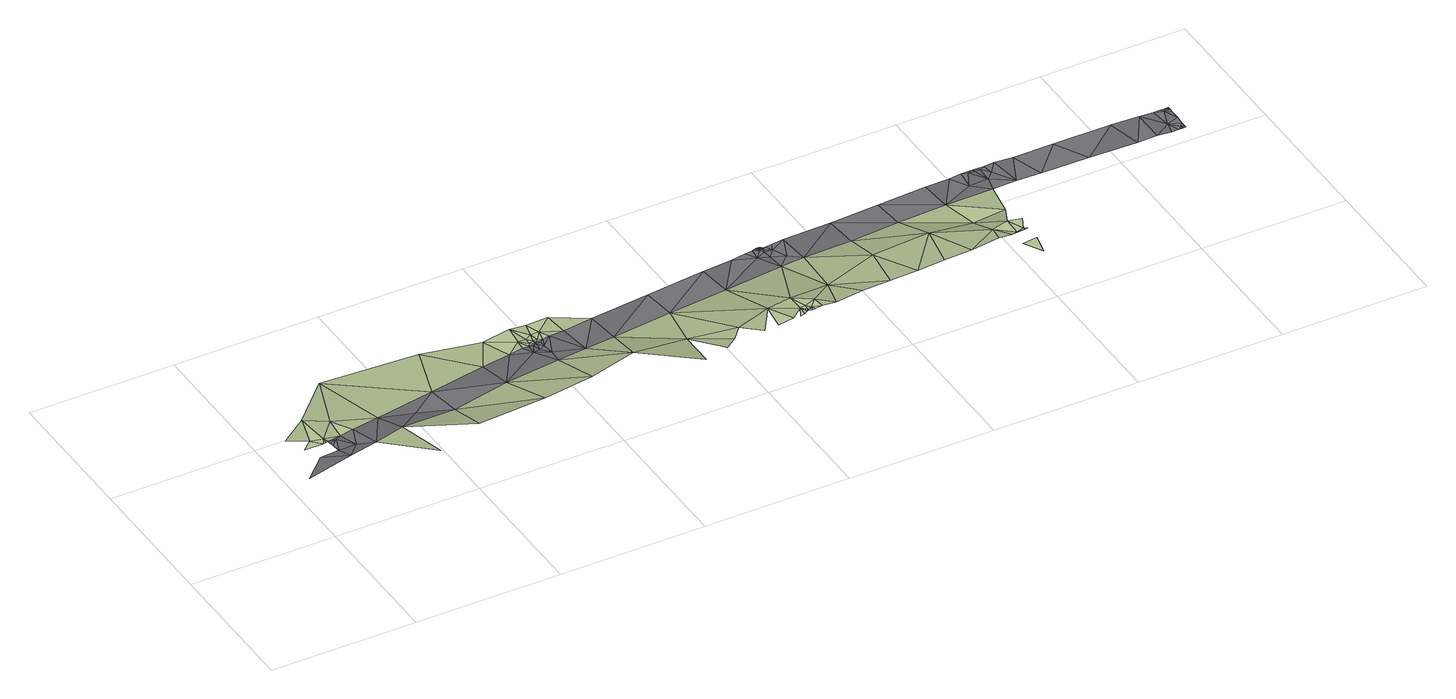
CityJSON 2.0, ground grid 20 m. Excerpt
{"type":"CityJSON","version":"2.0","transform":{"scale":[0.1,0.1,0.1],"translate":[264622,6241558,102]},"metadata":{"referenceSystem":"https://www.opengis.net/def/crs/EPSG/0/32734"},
"CityObjects":{
"road1":{"type":"Road","attributes":{"highway":"primary","name":"Philip Kgosana Drive","surface":"asphalt","lanes":2,"width":4.4,"oneway":"yes"},"geometry":[{"type":"MultiSurface","lod":"1","boundaries":[[[0,1,2]],[[0,3,1]],[[3,4,5]],[[6,5,4]],[[6,4,7]],[[0,8,3]],[[4,3,8]],[[9,7,4]],[[0,10,8]],[[9,4,8]],[[8,11,9]],[[8,10,11]],[[10,12,11]],[[13,12,10]],[[13,14,12]],[[14,13,15]],[[16,12,14]],[[16,14,15]],[[16,15,17]],[[16,17,18]],[[18,17,19]],[[17,20,19]],[[21,20,17]],[[22,19,20]],[[20,23,22]],[[24,23,20]],[[24,20,25]],[[25,20,26]],[[21,26,20]],[[27,23,24]],[[28,24,25]],[[24,28,27]],[[29,28,25]],[[29,25,26]],[[30,27,28]],[[30,28,31]],[[29,31,28]],[[32,30,31]],[[29,32,31]],[[26,33,29]],[[26,21,34]],[[33,32,29]],[[26,34,33]],[[33,34,35]],[[34,36,35]],[[34,37,36]],[[37,38,36]],[[38,37,39]],[[39,40,38]],[[40,39,41]],[[40,41,42]],[[41,43,42]],[[41,44,43]],[[45,42,43]],[[45,43,46]],[[47,46,43]],[[43,44,48]],[[49,47,43]],[[49,43,48]],[[50,46,47]],[[51,50,47]],[[52,51,47]],[[53,47,49]],[[52,47,54]],[[54,47,53]],[[55,51,52]],[[54,56,52]],[[56,55,52]]]}]},
"terrain1":{"type":"TINRelief","geometry":[{"type":"CompositeSurface","lod":"1","boundaries":[[[57,58,59]],[[60,61,58]],[[62,58,57]],[[57,63,62]],[[58,62,60]],[[7,62,63]],[[7,9,62]],[[62,64,60]],[[62,9,64]],[[9,11,64]],[[65,60,64]],[[11,12,64]],[[10,66,13]],[[64,12,65]],[[12,16,65]],[[15,13,67]],[[65,16,68]],[[67,69,15]],[[16,18,68]],[[69,17,15]],[[70,68,18]],[[69,71,17]],[[70,18,19]],[[21,17,71]],[[19,72,70]],[[19,22,72]],[[73,70,72]],[[23,72,22]],[[74,72,23]],[[72,74,75]],[[75,73,72]],[[74,23,27]],[[74,76,75]],[[76,74,27]],[[73,75,77]],[[27,30,76]],[[75,76,77]],[[30,78,76]],[[21,71,79]],[[77,76,78]],[[32,78,30]],[[73,77,80]],[[77,78,81]],[[32,81,78]],[[80,77,81]],[[32,33,81]],[[21,79,34]],[[35,81,33]],[[80,81,82]],[[81,35,82]],[[79,37,34]],[[35,36,82]],[[37,79,83]],[[79,84,83]],[[39,37,83]],[[85,83,86]],[[87,83,85]],[[83,87,39]],[[39,87,88]],[[88,87,89]],[[39,88,41]],[[90,91,88]],[[88,91,92]],[[88,93,41]],[[93,88,92]],[[94,92,95]],[[96,92,94]],[[97,92,96]],[[98,97,96]],[[99,97,98]],[[97,100,92]],[[92,100,93]],[[99,101,97]],[[101,99,102]],[[100,97,101]],[[101,102,103]],[[100,104,93]],[[100,101,104]],[[105,101,103]],[[101,105,104]],[[41,93,44]],[[105,106,104]],[[107,93,104]],[[106,107,104]],[[93,107,44]],[[107,106,108]],[[46,50,109]],[[51,109,50]],[[109,51,110]],[[55,110,51]],[[111,110,55]],[[111,55,112]],[[111,112,113]],[[113,114,111]],[[115,44,107]],[[107,108,116]],[[115,107,117]],[[107,116,117]],[[117,116,118]],[[117,119,115]],[[120,117,118]],[[117,120,119]],[[121,120,118]],[[119,120,122]],[[123,120,121]],[[120,123,124]],[[120,125,122]],[[124,123,126]],[[120,124,125]],[[122,125,127]],[[126,128,124]],[[124,128,129]],[[130,131,132]],[[133,125,124]],[[124,129,133]],[[129,128,134]],[[129,135,133]],[[135,129,134]],[[136,135,134]],[[137,127,125]],[[138,133,135]],[[137,125,133]],[[139,127,137]]]}]},
"road2":{"type":"Road","attributes":{"highway":"primary","name":"Philip Kgosana Drive","surface":"asphalt","lanes":2,"width":4.4,"oneway":"yes"},"geometry":[{"type":"MultiSurface","lod":"1","boundaries":[[[140,141,142]],[[113,112,55]],[[56,143,55]],[[114,113,143]],[[139,144,145]],[[146,142,115]],[[147,148,149]],[[122,127,150]],[[151,152,153]],[[151,154,152]],[[155,153,156]],[[157,44,115]],[[140,158,141]],[[113,55,143]],[[56,54,143]],[[159,160,148]],[[161,162,163]],[[164,165,166]],[[48,141,49]],[[141,158,167]],[[168,154,151]],[[141,167,49]],[[152,161,169]],[[54,53,167]],[[167,170,114]],[[169,161,163]],[[167,143,54]],[[143,167,114]],[[162,171,172]],[[173,171,174]],[[172,163,162]],[[152,169,175]],[[154,168,176]],[[148,160,154]],[[176,148,154]],[[147,159,148]],[[160,177,154]],[[176,149,148]],[[172,171,173]],[[164,178,165]],[[49,167,53]],[[158,170,167]],[[156,179,155]],[[156,153,152]],[[180,156,152]],[[177,181,154]],[[152,175,180]],[[180,182,156]],[[183,179,182]],[[182,179,156]],[[178,184,165]],[[146,122,150]],[[185,186,187]],[[145,144,184]],[[144,186,166]],[[188,189,127]],[[185,164,166]],[[178,190,184]],[[144,165,184]],[[166,165,144]],[[188,145,190]],[[184,190,145]],[[48,157,141]],[[141,157,142]],[[154,181,152]],[[161,152,181]],[[173,174,191]],[[186,185,166]],[[191,144,139]],[[187,186,191]],[[188,127,145]],[[127,139,145]],[[174,187,191]],[[144,191,186]],[[44,157,48]],[[142,157,115]],[[150,127,189]],[[122,146,119]],[[146,115,119]]]}]}
},
"vertices":[
[66,79,53],[35,98,49],[1,64,52],[61,100,49],[69,121,49],[60,112,49],[59,117,49],[59,122,49],[87,103,47],[78,127,47],[106,87,54],[98,131,47],[137,139,45],[147,96,56],[183,128,43],[229,113,42],[221,156,43],[310,130,42],[302,174,40],[343,182,38],[371,172,38],[391,147,36],[363,186,38],[373,188,36],[379,187,36],[382,176,36],[392,164,36],[383,191,36],[384,187,36],[390,180,36],[384,191,36],[390,189,36],[395,192,36],[405,194,36],[433,153,34],[427,197,34],[469,203,34],[475,159,32],[553,215,31],[559,171,30],[637,227,28],[643,183,27],[679,233,26],[709,222,26],[727,195,24],[700,236,26],[710,237,26],[718,234,26],[724,219,24],[722,229,26],[716,238,26],[718,238,26],[720,237,26],[722,234,26],[722,236,26],[721,238,26],[721,237,26],
[51,121,49],[39,133,49],[26,121,49],[53,177,47],[14,147,50],[56,130,49],[56,122,49],[82,160,46],[115,245,37],[152,10,74],[219,34,75],[247,235,39],[322,55,63],[328,221,37],[392,64,64],[365,201,37],[369,228,37],[377,193,36],[377,202,36],[383,195,36],[386,207,36],[389,195,36],[460,84,63],[391,227,36],[398,208,36],[422,228,36],[543,100,43],[528,25,66],[582,51,61],[562,33,66],[597,68,61],[647,86,60],[620,45,63],[642,50,60],[665,54,60],[683,70,58],[683,94,58],[682,57,58],[676,56,58],[687,61,58],[690,63,58],[688,60,58],[691,61,58],[691,72,58],[696,65,58],[694,59,58],[699,60,58],[707,78,58],[709,61,58],[729,63,55],[744,111,44],[769,68,55],[717,240,26],[719,240,26],[721,240,26],[721,239,26],[722,239,26],[724,239,24],[760,198,24],[809,72,53],[822,138,44],[849,76,51],[829,204,20],[903,145,43],[889,81,49],[897,210,19],[929,85,47],[976,117,40],[976,165,19],[969,90,47],[966,215,17],[989,92,44],[999,99,40],[1005,43,45],[1012,72,44],[992,70,44],[1000,124,40],[1009,94,44],[1010,102,40],[1012,94,44],[1023,170,19],[1018,119,40],[1034,221,13],
[739,240,24],[734,229,24],[756,242,24],[723,238,26],[1039,241,13],[1011,238,15],[825,248,20],[1304,268,7],[1301,267,7],[1304,267,7],[894,254,18],[1305,247,6],[1288,241,6],[1304,235,6],[1296,264,7],[1304,230,6],[1300,229,6],[743,210,24],[730,239,24],[1304,269,7],[1299,269,7],[1264,269,8],[1224,268,10],[1237,224,8],[1033,265,14],[1032,261,14],[1040,262,14],[725,236,24],[1304,259,7],[1264,225,8],[726,239,24],[1144,267,11],[1169,223,10],[1102,222,12],[1088,266,12],[1284,225,6],[1304,264,7],[1294,269,7],[1031,265,14],[1304,228,6],[1294,225,6],[1284,269,7],[1299,225,6],[1304,225,6],[1023,261,15],[1047,265,14],[1049,251,14],[1061,266,14],[997,262,15],[963,259,17],[1014,264,15],[1068,222,13]
]}
